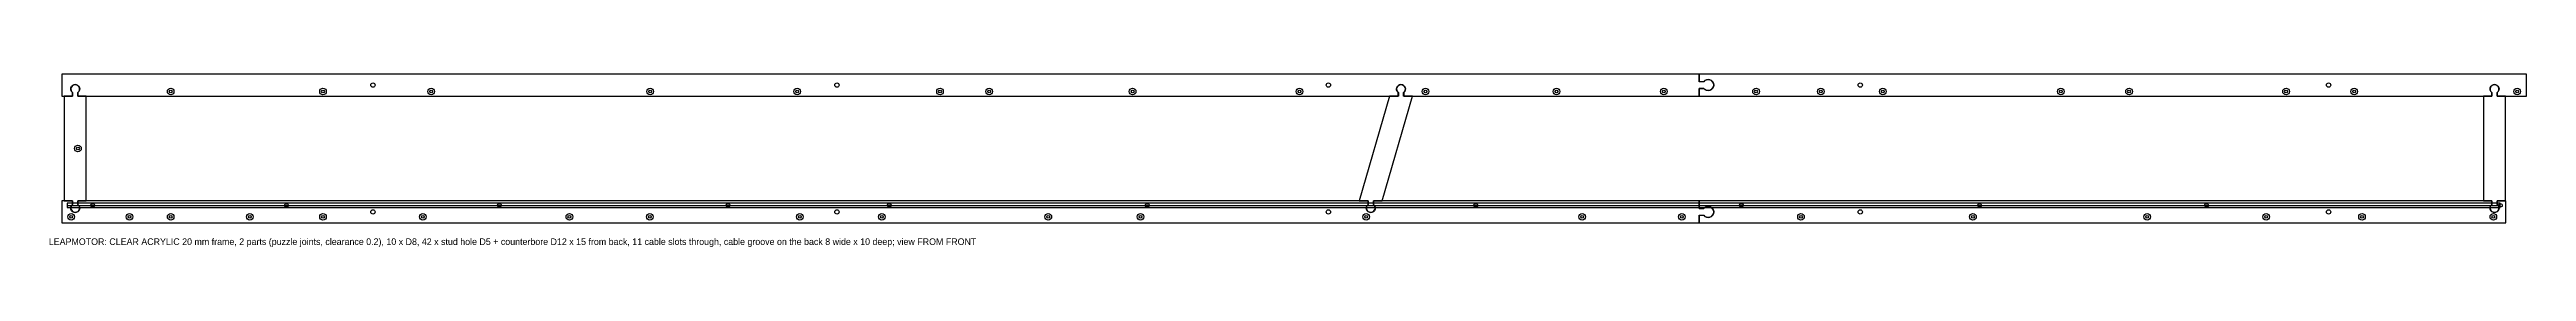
# Model space of a CAD drawing. Header units: millimetres. Extents: x 1 to 4490, y -44 to 271.
import ezdxf

# ---------------------------------------------------------------- set-up
doc = ezdxf.new("R2010")
doc.units = ezdxf.units.MM
for name, color, linetype in [('ACRYLIC_20_CUT', 7, 'Continuous'), ('CABLE_SLOT_THROUGH', 30, 'Continuous'), ('COUNTERBORE_D12_DEPTH15_BACK', 6, 'Continuous'), ('GROOVE_BACK_8x10_DEEP', 4, 'Continuous'), ('GROOVE_BACK_AXIS', 2, 'Continuous'), ('HOLES_D8', 3, 'Continuous'), ('STUD_HOLE_D5_THROUGH', 1, 'Continuous'), ('TEXT', 8, 'Continuous')]:
    doc.layers.add(name, color=color, linetype=linetype)

msp = doc.modelspace()

# ---------------------------------------------------------------- linework, layer by layer
at = {"layer": 'ACRYLIC_20_CUT'}
for points in [[(2991, 256.72), (2991, 270.72), (23.535, 270.72), (23.535, 230.72), (42.847, 230.72), (42.847, 237.021, -2.93980044), (52.847, 237.021), (52.847, 230.72), (2445.379, 230.72), (2445.379, 237.021, -2.9398006), (2455.379, 237.021), (2455.379, 230.72), (2991, 230.72), (2991, 244.72), (2999.004, 244.72, 2.99933333), (2999.004, 256.72)], [(2991, 270.72), (2991, 256.92), (2998.912, 256.934, -2.94723671), (2998.901, 244.52), (2991, 244.52), (2991, 230.72), (4427.085, 230.72), (4427.085, 237.021, -2.9398006), (4437.085, 237.021), (4437.085, 230.72), (4489.922, 230.72), (4489.922, 270.72)], [(43.047, 230.72), (27.847, 230.72), (27.847, 40), (43.047, 40), (43.047, 33.597, 2.999375), (52.647, 33.597), (52.647, 40), (67.847, 40), (67.847, 230.72), (52.647, 230.72), (52.647, 237.123, 2.999375), (43.047, 237.123)], [(2374.789, 40), (2390.798, 40), (2390.798, 33.597, 2.999375), (2400.398, 33.597), (2400.398, 40), (2416.407, 40), (2471.187, 230.72), (2455.179, 230.72), (2455.179, 237.123, 2.999375), (2445.579, 237.123), (2445.579, 230.72), (2429.57, 230.72)], [(4427.285, 230.72), (4412.085, 230.72), (4412.085, 40), (4427.285, 40), (4427.285, 33.597, 2.999375), (4436.885, 33.597), (4436.885, 40), (4452.085, 40), (4452.085, 230.72), (4436.885, 230.72), (4436.885, 237.123, 2.999375), (4427.285, 237.123)], [(2991, 26), (2991, 40), (2400.598, 40), (2400.598, 33.699, -2.93980044), (2390.598, 33.699), (2390.598, 40), (52.847, 40), (52.847, 33.699, -2.9398006), (42.847, 33.699), (42.847, 40), (23.535, 40), (23.535, 0), (2991, 0), (2991, 14), (2999.004, 14, 2.99933333), (2999.004, 26)], [(4437.085, 40), (4437.085, 33.699, -2.93980044), (4427.085, 33.699), (4427.085, 40), (2991, 40), (2991, 26.2), (2998.912, 26.214, -2.94723671), (2998.901, 13.8), (2991, 13.8), (2991, 0), (4452.387, 0), (4452.387, 40)]]:
    msp.add_lwpolyline(points, format="xyb", close=True, dxfattribs=at)
at = {"layer": 'CABLE_SLOT_THROUGH'}
for points in [[(83.67, 32.581, 0.32975876), (81.756, 34), (77.56, 33.99, 0.95217622), (77.756, 30), (81.952, 30.01, 0.47304704)], [(428.238, 33.962, 0.90612324), (428.628, 30), (432.824, 30.01, 0.95217622), (432.628, 34), (428.432, 33.99)], [(818.948, 33.962), (818.557, 34), (814.361, 33.99, 0.95217622), (814.557, 30), (818.753, 30.01, 0.86272328)], [(1234.926, 32.581, 0.32975876), (1233.012, 34), (1228.816, 33.99, 0.95217622), (1229.012, 30), (1233.208, 30.01, 0.47304704)], [(1526.599, 33.269, 0.22417716), (1525.053, 34), (1520.857, 33.99, 0.95217622), (1521.053, 30), (1525.249, 30.01, 0.59900105)], [(1987.973, 33.962, 0.90612324), (1988.363, 30), (1992.559, 30.01, 0.95217622), (1992.363, 34), (1988.167, 33.99)], [(2588.339, 33.962), (2587.948, 34), (2583.752, 33.99, 0.95217622), (2583.948, 30), (2588.144, 30.01, 0.86272328)], [(3071.199, 31.61, 0.47287719), (3069.237, 34), (3065.041, 33.99, 0.95217622), (3065.237, 30), (3069.433, 30.01, 0.330512)], [(3501.348, 33.962), (3500.957, 34), (3496.761, 33.99, 0.95217622), (3496.957, 30), (3501.153, 30.01, 0.86272328)], [(3912.651, 33.962), (3912.261, 34), (3908.065, 33.99, 0.95217622), (3908.261, 30), (3912.457, 30.01, 0.8624803)], [(4440.311, 33.962, 0.90635088), (4440.702, 30), (4444.898, 30.01, 0.95217622), (4444.702, 34), (4440.506, 33.99)]]:
    msp.add_lwpolyline(points, format="xyb", close=True, dxfattribs=at)
at = {"layer": 'COUNTERBORE_D12_DEPTH15_BACK'}
for centre in [(220.837, 239.111), (496.875, 239.111), (692.73, 239.111), (1089.572, 239.111), (1356.04, 239.111), (1614.997, 239.111), (1704.18, 239.111), (1964.085, 239.111), (2266.401, 239.111), (2494.785, 239.111), (2732.143, 239.111), (2926.699, 239.111), (3093.759, 239.111), (3211.204, 239.111), (3323.366, 239.111), (3645.915, 239.111), (3769.695, 239.111), (4054.219, 239.111), (4177.585, 239.111), (4472.922, 239.111), (52.847, 135.36), (40.535, 11.111), (146.011, 11.111), (220.837, 11.111), (364.382, 11.111), (496.875, 11.111), (677.944, 11.111), (943.325, 11.111), (1088.976, 11.111), (1361.18, 11.111), (1509.656, 11.111), (1811.248, 11.111), (1978.363, 11.111), (2387.297, 11.111), (2778.67, 11.111), (2959.498, 11.111), (3175.235, 11.111), (3486.906, 11.111), (3802.513, 11.111), (4018.258, 11.111), (4191.902, 11.111), (4429.919, 11.111)]:
    msp.add_circle(centre, 6, dxfattribs=at)
at = {"layer": 'GROOVE_BACK_8x10_DEEP'}
msp.add_lwpolyline([(4442.387, 36), (33.535, 36), (33.535, 28), (4442.387, 28), (4442.387, 36)], close=True, dxfattribs=at)
at = {"layer": 'GROOVE_BACK_AXIS'}
msp.add_line((33.535, 32), (4442.387, 32), dxfattribs=at)
at = {"layer": 'HOLES_D8'}
for centre in [(587.387, 250.72), (1428.164, 250.72), (2318.894, 250.72), (3282.704, 250.72), (4131.332, 250.72), (587.387, 20), (1428.164, 20), (2318.894, 20), (3282.704, 20), (4131.332, 20)]:
    msp.add_circle(centre, 4, dxfattribs=at)
at = {"layer": 'STUD_HOLE_D5_THROUGH'}
for centre in [(220.837, 239.111), (496.875, 239.111), (692.73, 239.111), (1089.572, 239.111), (1356.04, 239.111), (1614.997, 239.111), (1704.18, 239.111), (1964.085, 239.111), (2266.401, 239.111), (2494.785, 239.111), (2732.143, 239.111), (2926.699, 239.111), (3093.759, 239.111), (3211.204, 239.111), (3323.366, 239.111), (3645.915, 239.111), (3769.695, 239.111), (4054.219, 239.111), (4177.585, 239.111), (4472.922, 239.111), (52.847, 135.36), (40.535, 11.111), (146.011, 11.111), (220.837, 11.111), (364.382, 11.111), (496.875, 11.111), (677.944, 11.111), (943.325, 11.111), (1088.976, 11.111), (1361.18, 11.111), (1509.656, 11.111), (1811.248, 11.111), (1978.363, 11.111), (2387.297, 11.111), (2778.67, 11.111), (2959.498, 11.111), (3175.235, 11.111), (3486.906, 11.111), (3802.513, 11.111), (4018.258, 11.111), (4191.902, 11.111), (4429.919, 11.111)]:
    msp.add_circle(centre, 2.5, dxfattribs=at)

# ---------------------------------------------------------------- texts
at = {"layer": 'TEXT'}
msp.add_text('LEAPMOTOR: CLEAR ACRYLIC 20 mm frame, 2 parts (puzzle joints, clearance 0.2), 10 x D8, 42 x stud hole D5 + counterbore D12 x 15 from back, 11 cable slots through, cable groove on the back 8 wide x 10 deep; view FROM FRONT', height=12, dxfattribs=at).set_placement((0, -40))

doc.saveas('drawing.dxf')
